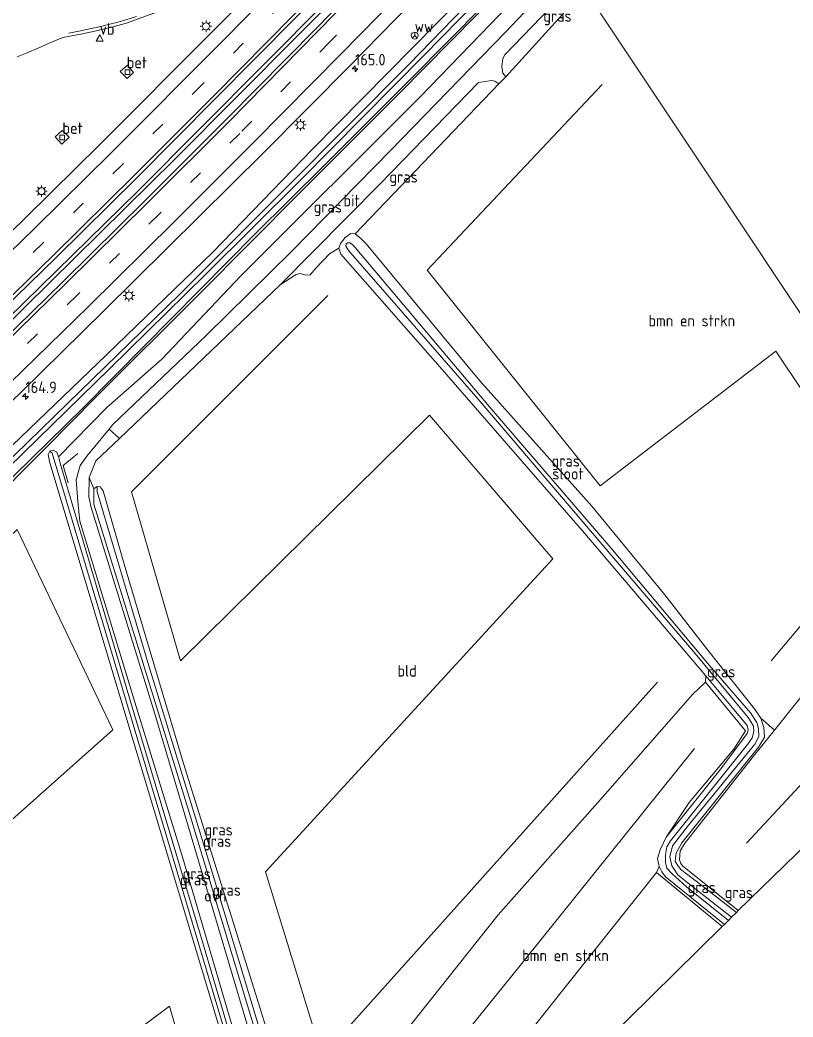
# Model space of a CAD drawing. Extents: x 253736 to 255979, y 477184 to 479215.
# Drawn here: x 255646.8 to 255814, y 478482.3 to 478697.8 of the extents above; entities that cross this region are included whole.
import ezdxf
from ezdxf.enums import TextEntityAlignment as Align

# ---------------------------------------------------------------- set-up
doc = ezdxf.new("R2010")
doc.units = 0
doc.linetypes.add('39strp', pattern=[12, 3, -9])
for name, color, linetype, lineweight in [('af-bs-doorgang', 8, 'Continuous', 18), ('af-bs-rasterhekwerk', 8, 'hekwerk', 18), ('as-bs-kilometr', 8, 'Continuous', 18), ('bp-b5-bomenstruiken', 8, 'Continuous', 18), ('bp-b5-grasland', 8, 'Continuous', 18), ('bw-bs-rona', 8, 'Continuous', 18), ('gr-bs-geleiderail', 8, 'geleiderail', 18), ('gw-bs-insteekwatergang', 8, 'Continuous', 18), ('kd-bs-opnamedtmgrens', 8, 'Continuous', 18), ('mk-bs-39streep 0.15', 8, '39strp', 18), ('mk-bs-streep 0.15', 8, 'Continuous', 18), ('og-b5-grond_ingericht', 8, 'Continuous', 18), ('og-b5-water', 8, 'Continuous', 18), ('og-bs-hoogtelijn', 8, 'Continuous', 18), ('og-bs-hulpgeometrie', 8, 'Continuous', 18), ('og-bs-terreinafscheiding', 8, 'Continuous', 18), ('vh-b5-verh_soort', 8, 'Continuous', 18), ('wh-bs-greppel', 8, 'greppel', 18), ('wh-bs-kolk', 8, 'Continuous', 18), ('wh-bs-waterlijn', 8, 'Continuous', 18), ('wm-bs-lichtmast', 8, 'Continuous', 18), ('wm-bs-schrikhek', 8, 'Continuous', 18), ('wm-bs-verkeersbord', 8, 'Continuous', 18)]:
    doc.layers.add(name, color=color, linetype=linetype, lineweight=lineweight)
doc.styles.add('rtw_iso', font='isocp.shx')
doc.linetypes.add('geleiderail', pattern='A,2,-1,[175,RTW.shx,S=0.5,R=0,X=0,Y=0],-1', length=4)
doc.linetypes.add('greppel', pattern='A,25.5,-0.01,[14,RTW.shx,S=1,R=0,X=0,Y=0],1,[14,RTW.shx,S=1,R=0,X=0,Y=0],1,[14,RTW.shx,S=1,R=0,X=0,Y=0],1,[14,RTW.shx,S=1,R=0,X=0,Y=0],1,[14,RTW.shx,S=1,R=0,X=0,Y=0],0.5,-0.01', length=30.02)
doc.linetypes.add('hekwerk', pattern='A,7,-1.5,[1,RTW.shx,S=0.75,R=0,X=0,Y=0],-1.5', length=10)

# ---------------------------------------------------------------- blocks, each defined once
blk = doc.blocks.new('kolk')
blk.add_lwpolyline([(-0.5, -0.5), (0.5, -0.5), (0.5, 0.5), (-0.5, 0.5)], close=True)
blk = doc.blocks.new('wegwijzer')
for q in [(-0.53, -0.53), (0, 0.75), (0.53, -0.53)]:
    blk.add_line((0, 0), q)
blk.add_circle((0, 0), 0.75)
blk = doc.blocks.new('dtbattr')
at = {"style": 'rtw_iso'}
blk.add_attdef('TAG', (0.59, 0.87), '', height=2.5, dxfattribs=at)
blk = doc.blocks.new('verkeersbord')
for p, q in [((0, 0.75), (-0.75, -0.625)), ((0.75, -0.625), (0, 0.75)), ((-0.75, -0.625), (0.75, -0.625))]:
    blk.add_line(p, q)
blk = doc.blocks.new('dtbattr-r')
at = {"style": 'rtw_iso'}
blk.add_attdef('TAG', text='', height=2.5, dxfattribs=at).set_placement((0, 0), align=Align.MIDDLE_CENTER)
blk = doc.blocks.new('RW1 Buren totaal_ACAD_1_FMEBLOCK301')
at = {"layer": 'bp-b5-grasland'}
for points in [[(54.35, 81.36, 25.63), (56.53, 82.25, 25.65), (58.9, 83.28, 25.6), (61.33, 84.3, 25.6), (63.05, 85.03, 25.59), (64.23, 85.52, 25.6), (65.44, 85.75, 25.61), (68.54, 86.38, 25.66), (71.84, 87.1, 25.72), (74.87, 87.78, 25.69), (78.24, 88.69, 25.67), (80.35, 89.52, 25.8)], [(107.75, 98.12, 26.01), (96.41, 86.64, 25.98), (72.3, 62.49, 25.95), (56.35, 46.73, 25.91), (36.23, 27.12, 25.85), (18.83, 10.42, 25.84), (0.94, -6.6, 25.76), (-14.02, -20.72, 25.72), (-35.51, -40.62, 25.66)]]:
    blk.add_polyline3d(points, dxfattribs=at)
for points in [[(78.18, 76.7, 25.54), (79.54, 78.02, 25.57), (78.21, 79.59, 25.56), (76.68, 78.17, 25.56)], [(64.03, 62.49, 25.58), (65.64, 64.02, 25.53), (64.14, 65.46, 25.5), (62.61, 64.09, 25.53)]]:
    blk.add_polyline3d(points, close=True, dxfattribs=at)
blk = doc.blocks.new('lantaarnpaal')
for p, q in [((-0.75, 0), (-1.25, 0)), ((-0.88, 0.88), (-0.53, 0.53)), ((0, 0.75), (0, 1.25)), ((0.53, 0.53), (0.88, 0.88)), ((0.75, 0), (1.25, 0)), ((-0.53, -0.53), (-0.88, -0.88)), ((0, -0.75), (0, -1.25)), ((0.53, -0.53), (0.88, -0.88))]:
    blk.add_line(p, q)
blk.add_circle((0, 0), 0.75)
blk = doc.blocks.new('hecto')
for p, q in [((0, 0.625), (-0.625, 0)), ((0, -0.625), (0, 0.625)), ((-0.625, 0), (0.625, 0)), ((0.625, 0), (0, -0.625))]:
    blk.add_line(p, q)
blk = doc.blocks.new('Deel_d28hz')
at = {"layer": 'bp-b5-grasland'}
ref = blk.add_blockref('dtbattr-r', (255686.703125, 478520.78125, 25.676833), dxfattribs=at)
ref.add_attrib('TAG', 'gras', dxfattribs={"layer": '0', "height": 2.5, "style": 'rtw_iso'}).set_placement((255686.703125, 478520.78125, 25.676833), align=Align.BOTTOM_LEFT)
ref = blk.add_blockref('dtbattr-r', (255686.375, 478518.34375, 25.691167), dxfattribs=at)
ref.add_attrib('TAG', 'gras', dxfattribs={"layer": '0', "height": 2.5, "style": 'rtw_iso'}).set_placement((255686.375, 478518.34375, 25.691167), align=Align.BOTTOM_LEFT)
ref = blk.add_blockref('dtbattr-r', (255681.96875, 478511.296875, 25.6085), dxfattribs=at)
ref.add_attrib('TAG', 'gras', dxfattribs={"layer": '0', "height": 2.5, "style": 'rtw_iso'}).set_placement((255681.96875, 478511.296875, 25.6085), align=Align.BOTTOM_LEFT)
ref = blk.add_blockref('dtbattr-r', (255681.390625, 478509.984375, 25.545333), dxfattribs=at)
ref.add_attrib('TAG', 'gras', dxfattribs={"layer": '0', "height": 2.5, "style": 'rtw_iso'}).set_placement((255681.390625, 478509.984375, 25.545333), align=Align.BOTTOM_LEFT)
at = {"layer": 'vh-b5-verh_soort'}
ref = blk.add_blockref('dtbattr-r', (255686.625, 478506.484375, 25.795684), dxfattribs=at)
ref.add_attrib('TAG', 'ovh', dxfattribs={"layer": '0', "height": 2.5, "style": 'rtw_iso'}).set_placement((255686.625, 478506.484375, 25.795684), align=Align.BOTTOM_LEFT)

msp = doc.modelspace()

# ---------------------------------------------------------------- linework, layer by layer
at = {"layer": 'af-bs-doorgang'}
msp.add_polyline3d([(255710.833, 478644.259, 25.766), (255713.738, 478647.248, 25.892)], dxfattribs=at)
at = {"layer": 'af-bs-rasterhekwerk'}
for points in [[(255500.311, 478461.679, 25.284), (255505.637, 478467.245, 25.247), (255517.28, 478479.702, 25.205), (255523.232, 478485.315, 25.274), (255536.439, 478497.095, 25.391), (255559.266, 478517.229, 25.787), (255560.682, 478518.476, 25.82), (255578.482, 478534.15, 25.82), (255591.145, 478545.726, 25.817), (255604.494, 478558.29, 25.805), (255618.235, 478571.331, 25.865), (255635.982, 478588.768, 25.841), (255647.603, 478600.538, 25.673), (255652.281, 478605.263, 25.673), (255663.21, 478616.302, 25.703), (255685.701, 478638.717, 25.682), (255707.143, 478660.33, 25.736), (255728.772, 478681.911, 25.607), (255756.505, 478710.002, 25.679), (255761.73, 478715.233, 25.679)], [(255802.109, 478505.296, 25.682), (255790.052, 478514.975, 25.61), (255789.679, 478515.498, 25.586), (255789.391, 478516.272, 25.574), (255789.549, 478518.196, 25.556), (255790.64, 478519.968, 25.505), (255805.43, 478538.708, 25.511), (255809.918, 478544.323, 25.499), (255815.326, 478551.09, 25.547), (255837.529, 478577.774, 26.033), (255846.125, 478588.546, 26.051)], [(255791.472, 478528.654, 25.598), (255801.17, 478540.204, 25.538), (255803.694, 478544.172, 25.535), (255795.036, 478554.695, 25.616), (255792.212, 478552.005, 25.715), (255772.303, 478529.292, 25.829), (255750.201, 478504.359, 25.637), (255715.879, 478461.226, 25.775), (255713.05, 478458.168, 25.937), (255709.963, 478457.375, 26.012)], [(255717.269, 478421.684, 25.775), (255715.964, 478426.703, 25.817), (255731.689, 478447.127, 25.844), (255765.229, 478489.486, 25.703), (255784.445, 478513.53, 25.52), (255798.669, 478501.854, 25.564)]]:
    msp.add_polyline3d(points, dxfattribs=at)
at = {"layer": 'bp-b5-bomenstruiken'}
for points in [[(255763.559, 478712.487, 25.844), (255733.311, 478681.221, 25.799), (255694.584, 478642.501, 25.763), (255677.441, 478624.497, 25.751), (255665.605, 478614.034, 25.709), (255655.135, 478603.378, 25.715), (255654.762, 478604.403, 25.625), (255654.001, 478604.793, 25.616), (255653.282, 478604.61, 25.643), (255652.896, 478603.86, 25.688), (255653.272, 478602.075, 25.706), (255691.208, 478475.588, 25.775), (255709.042, 478413.836, 26.159), (255598.915, 478314.542, 26.187)], [(255606.381, 478471.536, 25.694), (255587.083, 478490.195, 25.67), (255569.786, 478508.826, 25.823), (255560.682, 478518.476, 25.82), (255578.482, 478534.15, 25.82), (255591.145, 478545.726, 25.817), (255604.494, 478558.29, 25.805), (255618.235, 478571.331, 25.865), (255635.982, 478588.768, 25.841), (255647.603, 478600.538, 25.673), (255652.281, 478605.263, 25.673), (255663.21, 478616.302, 25.703), (255685.701, 478638.717, 25.682), (255707.143, 478660.33, 25.736), (255728.772, 478681.911, 25.607), (255756.505, 478710.002, 25.679)], [(255930.395, 478710.886, 26.462), (255959.275, 478683.668, 26.606), (255960.074, 478682.827, 26.636), (255960.165, 478680.868, 26.69), (255958.365, 478677.613, 26.72), (255957.351, 478675.91, 26.705), (255957.44, 478674.304, 26.705), (255958.547, 478672.367, 26.702), (255964.219, 478666.838, 26.795), (255967.378, 478664.331, 26.821), (255925.618, 478624.346, 26.873), (255885.08, 478637.469, 26.888), (255870.365, 478618.841, 26.837), (255846.125, 478588.546, 26.051), (255768.968, 478704.367, 26.045)], [(255715.879, 478461.226, 25.775), (255750.201, 478504.359, 25.637), (255772.303, 478529.292, 25.829), (255792.212, 478552.005, 25.715), (255795.036, 478554.695, 25.616), (255803.694, 478544.172, 25.535), (255801.17, 478540.204, 25.538), (255791.472, 478528.654, 25.598), (255786.516, 478521.193, 25.703), (255785.264, 478518.464, 25.688), (255784.681, 478516.565, 25.682), (255784.983, 478514.839, 25.676), (255784.445, 478513.53, 25.52), (255765.229, 478489.486, 25.703), (255731.689, 478447.127, 25.844)]]:
    msp.add_polyline3d(points, dxfattribs=at)
msp.add_polyline3d([(255846.125, 478588.546, 26.051), (255837.529, 478577.774, 26.033), (255815.326, 478551.09, 25.547), (255809.918, 478544.323, 25.499), (255806.97, 478546.859, 25.475), (255805.658, 478548.913, 25.499), (255795.524, 478561.56, 25.784), (255786.215, 478573.578, 26.282), (255770.444, 478592.714, 26.177), (255746.248, 478619.813, 25.916), (255721.678, 478649.404, 26.072), (255720.564, 478650.536, 26.033), (255719.243, 478651.6, 26.012), (255750.323, 478684.038, 26.063), (255751.849, 478685.484, 26.069), (255768.968, 478704.367, 26.045)], close=True, dxfattribs=at)
at = {"layer": 'bp-b5-grasland'}
for points in [[(255561.175, 478526.774, 25.181), (255584.028, 478547.603, 25.184), (255613.702, 478575.735, 25.292), (255663.572, 478623.549, 25.394), (255688.463, 478647.628, 25.571), (255710.009, 478669.821, 25.64), (255758.894, 478719.489, 25.553)], [(255758.894, 478719.489, 25.553), (255710.009, 478669.821, 25.64), (255688.463, 478647.628, 25.571), (255663.572, 478623.549, 25.394), (255613.702, 478575.735, 25.292), (255584.028, 478547.603, 25.184), (255561.175, 478526.774, 25.181)], [(255759.851, 478718.052, 24.362), (255730.9, 478688.207, 24.422), (255704.659, 478661.794, 24.257), (255681.288, 478638.492, 24.26), (255657.089, 478614.885, 24.086), (255628.359, 478586.989, 24.092), (255608.02, 478567.434, 23.966), (255585.068, 478546.274, 23.936), (255562.15, 478525.339, 23.894)], [(255728.944, 478714.544, 26.401), (255710.873, 478695.951, 26.352), (255691.542, 478676.413, 26.302), (255673.937, 478658.842, 26.263), (255656.124, 478641.266, 26.217), (255639.242, 478624.838, 26.152), (255619.511, 478605.836, 26.108), (255602.788, 478589.977, 26.062), (255584.159, 478572.524, 25.988), (255566.343, 478555.935, 25.94), (255546.277, 478537.612, 25.885)], [(255699.581, 478453.351, 25.766), (255686.455, 478497.856, 25.763), (255670.717, 478550.512, 25.676), (255655.506, 478601.991, 25.664), (255655.2, 478603.201, 25.643), (255655.135, 478603.378, 25.715), (255665.605, 478614.034, 25.709), (255677.441, 478624.497, 25.751), (255694.584, 478642.501, 25.763), (255733.311, 478681.221, 25.799), (255763.559, 478712.487, 25.844)], [(255548.204, 478511.478, 23.735), (255579.358, 478539.591, 23.741), (255606.645, 478564.888, 23.741), (255623.901, 478581.154, 23.885), (255647.499, 478604.172, 23.972), (255666.251, 478622.506, 24.134), (255686.785, 478642.673, 24.335), (255707.523, 478663.257, 24.284), (255734.153, 478690.163, 24.257), (255753.119, 478709.597, 24.251)], [(255756.505, 478710.002, 25.679), (255728.772, 478681.911, 25.607), (255707.143, 478660.33, 25.736), (255685.701, 478638.717, 25.682), (255663.21, 478616.302, 25.703), (255652.281, 478605.263, 25.673), (255647.603, 478600.538, 25.673), (255635.982, 478588.768, 25.841), (255618.235, 478571.331, 25.865), (255604.494, 478558.29, 25.805), (255591.145, 478545.726, 25.817), (255578.482, 478534.15, 25.82), (255560.682, 478518.476, 25.82)], [(255765.468, 478709.622, 25.949), (255751.717, 478695.094, 25.886), (255726.943, 478669.58, 25.868), (255705.477, 478647.729, 25.79), (255687.057, 478629.643, 25.772), (255666.835, 478610.327, 25.754), (255666.066, 478609.391, 25.736), (255661.274, 478603.558, 25.73), (255659.801, 478601.477, 25.739), (255658.928, 478598.387, 25.739), (255659.306, 478593.747, 25.73), (255659.721, 478589.483, 25.763), (255671.652, 478550.357, 25.682), (255682.032, 478516.635, 25.784), (255708.249, 478427.445, 25.994)], [(255549.43, 478509.107, 25.643), (255563.632, 478521.439, 25.784), (255577.453, 478534.512, 25.772), (255594.875, 478550.332, 25.58), (255612.701, 478567.107, 25.802), (255628.001, 478581.47, 25.922), (255645.511, 478599.342, 25.583), (255660.487, 478613.973, 25.631), (255673.718, 478627.386, 25.595), (255697.635, 478651.577, 25.622), (255712.577, 478666.33, 25.589), (255731.429, 478685.216, 25.577), (255754.872, 478708.959, 25.589)], [(255754.872, 478708.959, 25.589), (255731.429, 478685.216, 25.577), (255712.577, 478666.33, 25.589), (255697.635, 478651.577, 25.622), (255673.718, 478627.386, 25.595), (255660.487, 478613.973, 25.631), (255645.511, 478599.342, 25.583), (255628.001, 478581.47, 25.922), (255612.701, 478567.107, 25.802), (255594.875, 478550.332, 25.58), (255577.453, 478534.512, 25.772), (255563.632, 478521.439, 25.784), (255549.43, 478509.107, 25.643)], [(255553.989, 478530.002, 25.619), (255573.768, 478548.089, 25.7), (255593.872, 478566.787, 25.745), (255599.514, 478572.047, 25.75), (255610.44, 478582.34, 25.805), (255627.55, 478598.622, 25.832), (255647.013, 478617.384, 25.879), (255664.79, 478634.763, 25.948), (255699.461, 478669.066, 26.047), (255718.236, 478688.064, 26.092), (255734.189, 478704.368, 26.149)], [(255543.582, 478541.593, 25.924), (255563.526, 478559.905, 25.952), (255581.495, 478576.534, 26.021), (255600.015, 478593.957, 26.065), (255619.453, 478612.399, 26.096), (255637.281, 478629.581, 26.15), (255654.601, 478646.446, 26.182), (255671.977, 478663.64, 26.24), (255689.036, 478680.734, 26.279), (255706.454, 478698.315, 26.297)], [(255714.32, 478418.87, 25.979), (255691.897, 478494.239, 25.847), (255675.938, 478547.862, 25.739), (255662.176, 478592.459, 25.862), (255661.671, 478594.706, 25.805), (255661.718, 478598.927, 25.769), (255662.783, 478596.432, 25.811), (255662.756, 478593.129, 25.874), (255670.648, 478567.804, 25.694), (255683.709, 478525.378, 25.748), (255692.7, 478495.706, 25.826), (255702.881, 478461.951, 25.949)]]:
    msp.add_polyline3d(points, dxfattribs=at)
for points in [[(255768.968, 478704.367, 26.045), (255751.849, 478685.484, 26.069), (255751.233, 478686.328, 26.069), (255750.982, 478687.803, 26.039), (255751.18, 478689.394, 26.006), (255751.582, 478690.217, 25.982), (255767.417, 478706.695, 25.994)], [(255750.323, 478684.038, 26.063), (255719.243, 478651.6, 26.012), (255718.363, 478651.69, 26.009), (255717.14, 478650.756, 25.97), (255716.13, 478649.461, 25.871), (255715.726, 478648.488, 25.769), (255713.738, 478647.248, 25.892), (255710.833, 478644.259, 25.766), (255709.494, 478642.639, 25.721), (255708.429, 478642.694, 25.736), (255707.292, 478642.987, 25.751), (255706.492, 478642.769, 25.766), (255703.054, 478640.588, 25.832), (255724.756, 478662.442, 25.922), (255745.929, 478684.265, 26.036), (255746.926, 478684.459, 26.048), (255748.756, 478684.713, 26.054), (255749.46, 478684.561, 26.057)], [(255719.243, 478651.6, 26.012), (255720.564, 478650.536, 26.033), (255721.678, 478649.404, 26.072), (255746.248, 478619.813, 25.916), (255770.444, 478592.714, 26.177), (255786.215, 478573.578, 26.282), (255795.524, 478561.56, 25.784), (255805.658, 478548.913, 25.499), (255806.97, 478546.859, 25.475), (255807.644, 478544.892, 25.472), (255807.781, 478542.802, 25.478), (255806.476, 478540.595, 25.472), (255797.963, 478530.007, 25.514), (255789.912, 478519.965, 25.586), (255788.684, 478517.691, 25.628), (255788.49, 478515.98, 25.631), (255788.949, 478515.11, 25.631), (255789.73, 478514.196, 25.649), (255794.226, 478510.731, 25.646), (255801.706, 478504.892, 25.718), (255800.674, 478503.86, 24.674), (255792.009, 478510.65, 24.725), (255789.019, 478513.059, 24.68), (255787.717, 478514.952, 24.668), (255787.314, 478516.911, 24.665), (255787.898, 478519.271, 24.656), (255791.171, 478523.474, 24.572), (255805.666, 478541.248, 24.488), (255806.531, 478542.905, 24.488), (255806.502, 478544.608, 24.491), (255806.098, 478545.952, 24.494), (255804.737, 478548.08, 24.521), (255795.918, 478558.301, 24.557), (255774.569, 478583.705, 24.584), (255748.318, 478614.191, 24.482), (255719.304, 478648.606, 24.497), (255718.708, 478649.25, 24.494), (255718.089, 478649.608, 24.494), (255717.607, 478649.651, 24.491), (255717.318, 478649.398, 24.491), (255717.291, 478648.943, 24.491), (255717.84, 478647.989, 24.491), (255745.897, 478615.821, 24.467), (255792.804, 478560.88, 24.518), (255804.243, 478547.032, 24.611), (255804.922, 478546.061, 24.611), (255805.426, 478545.16, 24.611), (255805.467, 478543.992, 24.611), (255805.093, 478542.675, 24.611), (255804.402, 478541.583, 24.611), (255787.472, 478520.358, 24.632), (255786.698, 478519.055, 24.635), (255786.383, 478517.356, 24.635), (255786.365, 478515.718, 24.635), (255786.671, 478514.494, 24.635), (255787.746, 478513.303, 24.635), (255790.895, 478510.423, 24.635), (255799.998, 478503.184, 24.632), (255799.111, 478502.296, 25.568), (255786.382, 478512.57, 25.529), (255785.567, 478513.681, 25.616), (255784.983, 478514.839, 25.676), (255784.681, 478516.565, 25.682), (255785.264, 478518.464, 25.688), (255786.516, 478521.193, 25.703), (255798.15, 478535.668, 25.616), (255804.049, 478543.561, 25.535), (255804.247, 478544.327, 25.556), (255804.074, 478545.298, 25.55), (255795.097, 478556.006, 25.607), (255768.84, 478586.861, 25.577), (255737.614, 478622.816, 25.571), (255716.201, 478647.184, 25.7), (255715.726, 478648.488, 25.769), (255716.13, 478649.461, 25.871), (255717.14, 478650.756, 25.97), (255718.363, 478651.69, 26.009)], [(255653.739, 478604.204, 25.181), (255692.915, 478473.125, 25.295), (255709.893, 478414.647, 25.28), (255709.042, 478413.836, 26.159), (255691.208, 478475.588, 25.775), (255653.272, 478602.075, 25.706), (255652.896, 478603.86, 25.688), (255653.282, 478604.61, 25.643)], [(255655.135, 478603.378, 25.715), (255655.2, 478603.201, 25.643), (255655.506, 478601.991, 25.664), (255670.717, 478550.512, 25.676), (255686.455, 478497.856, 25.763), (255699.581, 478453.351, 25.766), (255710.661, 478415.38, 25.937), (255709.893, 478414.647, 25.28), (255692.915, 478473.125, 25.295), (255653.739, 478604.204, 25.181), (255653.282, 478604.61, 25.643), (255654.001, 478604.793, 25.616), (255654.762, 478604.403, 25.625)], [(255663.468, 478595.848, 25.238), (255674.64, 478558.204, 25.223), (255687.849, 478515.282, 25.211), (255705.484, 478456.837, 25.535), (255709.97, 478441.241, 25.637), (255709.981, 478441.005, 25.991), (255709.712, 478440.931, 25.94), (255709.461, 478440.881, 25.943), (255708.965, 478441.055, 25.937), (255708.746, 478441.649, 25.937), (255702.881, 478461.951, 25.949), (255692.7, 478495.706, 25.826), (255683.709, 478525.378, 25.748), (255670.648, 478567.804, 25.694), (255662.756, 478593.129, 25.874), (255662.783, 478596.432, 25.811), (255663.453, 478596.941, 25.709)], [(255709.963, 478457.375, 26.012), (255708.649, 478457.236, 25.535), (255705.484, 478456.837, 25.535), (255687.849, 478515.282, 25.211), (255674.64, 478558.204, 25.223), (255663.468, 478595.848, 25.238), (255663.453, 478596.941, 25.709), (255664.129, 478596.927, 25.664), (255664.758, 478596.031, 25.64), (255669.297, 478580.163, 25.523), (255682.163, 478537.09, 25.391), (255697.001, 478489.667, 25.49), (255704.739, 478464.871, 25.841), (255706.081, 478459.995, 26), (255706.838, 478458.725, 26.039), (255708.291, 478458.595, 26.063), (255709.43, 478458.477, 26.057)], [(255786.516, 478521.193, 25.703), (255791.472, 478528.654, 25.598), (255801.17, 478540.204, 25.538), (255803.694, 478544.172, 25.535), (255795.036, 478554.695, 25.616), (255795.097, 478556.006, 25.607), (255804.074, 478545.298, 25.55), (255804.247, 478544.327, 25.556), (255804.049, 478543.561, 25.535), (255798.15, 478535.668, 25.616)], [(255809.918, 478544.323, 25.499), (255805.43, 478538.708, 25.511), (255790.64, 478519.968, 25.505), (255789.549, 478518.196, 25.556), (255789.391, 478516.272, 25.574), (255789.679, 478515.498, 25.586), (255790.052, 478514.975, 25.61), (255802.109, 478505.296, 25.682), (255801.706, 478504.892, 25.718), (255794.226, 478510.731, 25.646), (255789.73, 478514.196, 25.649), (255788.949, 478515.11, 25.631), (255788.49, 478515.98, 25.631), (255788.684, 478517.691, 25.628), (255789.912, 478519.965, 25.586), (255797.963, 478530.007, 25.514), (255806.476, 478540.595, 25.472), (255807.781, 478542.802, 25.478), (255807.644, 478544.892, 25.472), (255806.97, 478546.859, 25.475)], [(255799.111, 478502.296, 25.568), (255798.669, 478501.854, 25.564), (255784.445, 478513.53, 25.52), (255784.983, 478514.839, 25.676), (255785.567, 478513.681, 25.616), (255786.382, 478512.57, 25.529)]]:
    msp.add_polyline3d(points, close=True, dxfattribs=at)
at = {"layer": 'gr-bs-geleiderail'}
for points in [[(255747.229, 478736.514, 27.083), (255713.217, 478701.936, 26.981), (255672.221, 478660.766, 26.879), (255626.429, 478615.991, 26.672), (255581.809, 478573.816, 26.594), (255539.52, 478534.968, 26.495), (255484.322, 478485.876, 26.309)], [(255484.75, 478485.213, 26.318), (255529.158, 478524.615, 26.486), (255565.651, 478557.814, 26.576), (255599.867, 478589.681, 26.678), (255642.261, 478630.299, 26.78), (255680.323, 478667.78, 26.9), (255720.359, 478708.078, 26.993), (255747.669, 478735.967, 27.083)]]:
    msp.add_polyline3d(points, dxfattribs=at)
at = {"layer": 'gw-bs-insteekwatergang'}
for points in [[(255758.894, 478719.489, 25.553), (255710.009, 478669.821, 25.64), (255688.463, 478647.628, 25.571), (255663.572, 478623.549, 25.394), (255613.702, 478575.735, 25.292), (255584.028, 478547.603, 25.184), (255561.175, 478526.774, 25.181), (255533.736, 478502.129, 25.091), (255519.309, 478488.764, 24.965), (255512.693, 478481.99, 24.953), (255506.059, 478475.335, 24.923), (255497.915, 478466.764, 24.887), (255497.305, 478466.165, 24.912)], [(255500.042, 478462.081, 25.182), (255512.437, 478475.221, 25.181), (255521.751, 478484.72, 25.181), (255534.346, 478496, 25.271), (255549.43, 478509.107, 25.643), (255563.632, 478521.439, 25.784), (255577.453, 478534.512, 25.772), (255594.875, 478550.332, 25.58), (255612.701, 478567.107, 25.802), (255628.001, 478581.47, 25.922), (255645.511, 478599.342, 25.583), (255660.487, 478613.973, 25.631), (255673.718, 478627.386, 25.595), (255697.635, 478651.577, 25.622), (255712.577, 478666.33, 25.589), (255731.429, 478685.216, 25.577), (255754.872, 478708.959, 25.589), (255761.463, 478715.633, 25.598)], [(255801.706, 478504.892, 25.718), (255794.226, 478510.731, 25.646), (255789.73, 478514.196, 25.649), (255788.949, 478515.11, 25.631), (255788.49, 478515.98, 25.631), (255788.684, 478517.691, 25.628), (255789.912, 478519.965, 25.586), (255797.963, 478530.007, 25.514), (255806.476, 478540.595, 25.472), (255807.781, 478542.802, 25.478), (255807.644, 478544.892, 25.472), (255806.97, 478546.859, 25.475), (255805.658, 478548.913, 25.499), (255795.524, 478561.56, 25.784), (255786.215, 478573.578, 26.282), (255770.444, 478592.714, 26.177), (255746.248, 478619.813, 25.916), (255721.678, 478649.404, 26.072), (255720.564, 478650.536, 26.033), (255719.243, 478651.6, 26.012), (255718.363, 478651.69, 26.009), (255717.14, 478650.756, 25.97), (255716.13, 478649.461, 25.871), (255715.726, 478648.488, 25.769), (255716.201, 478647.184, 25.7), (255737.614, 478622.816, 25.571), (255768.84, 478586.861, 25.577), (255795.097, 478556.006, 25.607), (255804.074, 478545.298, 25.55), (255804.247, 478544.327, 25.556), (255804.049, 478543.561, 25.535), (255798.15, 478535.668, 25.616), (255786.516, 478521.193, 25.703), (255785.264, 478518.464, 25.688), (255784.681, 478516.565, 25.682), (255784.983, 478514.839, 25.676), (255785.567, 478513.681, 25.616), (255786.382, 478512.57, 25.529), (255799.111, 478502.296, 25.568)], [(255710.661, 478415.38, 25.937), (255699.581, 478453.351, 25.766), (255686.455, 478497.856, 25.763), (255670.717, 478550.512, 25.676), (255655.506, 478601.991, 25.664), (255655.2, 478603.201, 25.643), (255655.135, 478603.378, 25.715), (255654.762, 478604.403, 25.625), (255654.001, 478604.793, 25.616), (255653.282, 478604.61, 25.643), (255652.896, 478603.86, 25.688), (255653.272, 478602.075, 25.706), (255691.208, 478475.588, 25.775), (255709.042, 478413.836, 26.159)], [(255704.739, 478464.871, 25.841), (255697.001, 478489.667, 25.49), (255682.163, 478537.09, 25.391), (255669.297, 478580.163, 25.523), (255664.758, 478596.031, 25.64), (255664.129, 478596.927, 25.664), (255663.453, 478596.941, 25.709), (255662.783, 478596.432, 25.811), (255662.756, 478593.129, 25.874), (255670.648, 478567.804, 25.694), (255683.709, 478525.378, 25.748), (255692.7, 478495.706, 25.826), (255702.881, 478461.951, 25.949)]]:
    msp.add_polyline3d(points, dxfattribs=at)
at = {"layer": 'kd-bs-opnamedtmgrens'}
msp.add_polyline3d([(255598.915, 478314.542, 26.187), (255709.042, 478413.836, 26.159), (255709.893, 478414.647, 25.28), (255710.661, 478415.38, 25.937), (255711.325, 478416.013, 26), (255714.32, 478418.87, 25.979), (255715.243, 478419.75, 25.973), (255715.985, 478420.459, 25.544), (255716.739, 478421.179, 25.79), (255717.269, 478421.684, 25.775), (255798.669, 478501.854, 25.564), (255799.111, 478502.296, 25.568), (255799.998, 478503.184, 24.632), (255800.674, 478503.86, 24.674), (255801.706, 478504.892, 25.718), (255802.109, 478505.296, 25.682), (255862.522, 478563.932, 26.068)], dxfattribs=at)
at = {"layer": 'mk-bs-39streep 0.15'}
for points in [[(255743.486, 478742.65, 26.334), (255733.764, 478732.487, 26.307), (255716.416, 478714.5, 26.262), (255703.477, 478701.334, 26.214), (255686.146, 478683.807, 26.189), (255669.011, 478666.651, 26.132), (255651.806, 478649.664, 26.095), (255634.156, 478632.487, 26.044), (255616.755, 478615.656, 26.001), (255597.113, 478597.019, 25.955), (255578.859, 478579.877, 25.915), (255560.555, 478562.873, 25.848), (255540.985, 478544.918, 25.82), (255523.589, 478529.254, 25.777), (255504.934, 478512.616, 25.725), (255485.884, 478495.851, 25.672), (255480.533, 478491.193, 25.662)], [(255750.986, 478731.376, 26.332), (255749.068, 478729.365, 26.326), (255732.026, 478711.699, 26.296), (255713.758, 478692.978, 26.232), (255694.299, 478673.273, 26.209), (255676.823, 478655.788, 26.146), (255659.168, 478638.355, 26.098), (255642.277, 478621.854, 26.039), (255622.49, 478602.955, 26.001), (255605.827, 478587.065, 25.958), (255587.285, 478569.678, 25.907), (255569.264, 478552.913, 25.837), (255549.208, 478534.592, 25.775), (255531.797, 478518.831, 25.757), (255513.59, 478502.672, 25.707), (255495.613, 478486.822, 25.647), (255487.938, 478480.141, 25.622)]]:
    msp.add_polyline3d(points, dxfattribs=at)
at = {"layer": 'mk-bs-streep 0.15'}
for points in [[(255774.802, 478780.677, 26.362), (255757.607, 478762.591, 26.29), (255739.706, 478743.815, 26.241), (255723.53, 478726.907, 26.206), (255701.785, 478704.588, 26.093), (255690.429, 478693.113, 26.128), (255666.547, 478669.155, 26.061), (255650.056, 478652.896, 26.011), (255630.35, 478633.684, 25.967), (255612.635, 478616.642, 25.945), (255595.098, 478599.952, 25.876), (255579.599, 478585.403, 25.823), (255557.994, 478565.311, 25.763), (255542.046, 478550.69, 25.714), (255520.836, 478531.514, 25.659), (255504.218, 478516.699, 25.599), (255483.646, 478498.514, 25.557), (255478.579, 478494.109, 25.542)], [(255745.445, 478739.705, 26.423), (255736.312, 478730.157, 26.385), (255719.168, 478712.334, 26.349), (255705.967, 478698.872, 26.297), (255688.618, 478681.345, 26.27), (255671.474, 478664.17, 26.222), (255654.078, 478647.022, 26.172), (255636.75, 478630.187, 26.126), (255619.099, 478613.127, 26.087), (255599.521, 478594.543, 26.047), (255581.125, 478577.228, 26.004), (255563.067, 478560.487, 25.935), (255543.167, 478542.181, 25.891), (255525.942, 478526.707, 25.863), (255507.405, 478510.133, 25.813), (255489.753, 478494.626, 25.785), (255482.484, 478488.281, 25.759)], [(255749.007, 478734.351, 26.435), (255746.749, 478731.985, 26.428), (255729.456, 478714.057, 26.394), (255711.29, 478695.439, 26.34), (255692.038, 478675.899, 26.296), (255674.378, 478658.263, 26.255), (255656.607, 478640.781, 26.204), (255639.763, 478624.328, 26.139), (255620.042, 478605.38, 26.102), (255603.318, 478589.469, 26.052), (255584.725, 478572.001, 25.988), (255566.867, 478555.433, 25.933), (255546.769, 478537.072, 25.867), (255529.397, 478521.384, 25.836), (255511.171, 478505.118, 25.793), (255493.349, 478489.435, 25.728), (255486.002, 478483.032, 25.71)], [(255752.972, 478728.39, 26.238), (255751.256, 478726.597, 26.232), (255732.459, 478707.084, 26.193), (255716.213, 478690.489, 26.146), (255697.315, 478671.33, 26.095), (255680.054, 478654.095, 26.048), (255661.548, 478635.809, 25.984), (255644.654, 478619.371, 25.947), (255624.334, 478599.815, 25.883), (255607.793, 478584.117, 25.857), (255588.628, 478566.099, 25.801), (255571.463, 478550.216, 25.764), (255550.972, 478531.452, 25.693), (255534.082, 478516.254, 25.663), (255520.153, 478503.807, 25.628), (255505.925, 478491.26, 25.592), (255505.243, 478490.622, 25.602), (255504.438, 478489.904, 25.593), (255490.267, 478476.667, 25.546)], [(255672.015, 478698.558, 25.786), (255668.531, 478697.455, 25.727), (255663.893, 478696.319, 25.727), (255659.897, 478695.471, 25.727), (255657.385, 478694.941, 25.745)]]:
    msp.add_polyline3d(points, dxfattribs=at)
at = {"layer": 'og-b5-grond_ingericht'}
msp.add_polyline3d([(255704.739, 478464.871, 25.841), (255697.001, 478489.667, 25.49), (255682.163, 478537.09, 25.391), (255669.297, 478580.163, 25.523), (255664.758, 478596.031, 25.64), (255664.129, 478596.927, 25.664), (255663.453, 478596.941, 25.709), (255662.783, 478596.432, 25.811), (255661.718, 478598.927, 25.769), (255663.163, 478602.509, 25.748), (255668.287, 478607.338, 25.736), (255703.054, 478640.588, 25.832), (255706.492, 478642.769, 25.766), (255707.292, 478642.987, 25.751), (255708.429, 478642.694, 25.736), (255709.494, 478642.639, 25.721), (255710.833, 478644.259, 25.766), (255713.738, 478647.248, 25.892), (255715.726, 478648.488, 25.769), (255716.201, 478647.184, 25.7), (255737.614, 478622.816, 25.571), (255768.84, 478586.861, 25.577), (255795.097, 478556.006, 25.607), (255795.036, 478554.695, 25.616), (255792.212, 478552.005, 25.715), (255772.303, 478529.292, 25.829), (255750.201, 478504.359, 25.637), (255715.879, 478461.226, 25.775)], dxfattribs=at)
for points in [[(255862.522, 478563.932, 26.068), (255802.109, 478505.296, 25.682), (255790.052, 478514.975, 25.61), (255789.679, 478515.498, 25.586), (255789.391, 478516.272, 25.574), (255789.549, 478518.196, 25.556), (255790.64, 478519.968, 25.505), (255805.43, 478538.708, 25.511), (255809.918, 478544.323, 25.499), (255815.326, 478551.09, 25.547), (255837.529, 478577.774, 26.033), (255846.125, 478588.546, 26.051)], [(255798.669, 478501.854, 25.564), (255717.269, 478421.684, 25.775), (255715.964, 478426.703, 25.817), (255731.689, 478447.127, 25.844), (255765.229, 478489.486, 25.703), (255784.445, 478513.53, 25.52)]]:
    msp.add_polyline3d(points, close=True, dxfattribs=at)
at = {"layer": 'og-b5-water'}
for points in [[(255562.15, 478525.339, 23.894), (255585.068, 478546.274, 23.936), (255608.02, 478567.434, 23.966), (255628.359, 478586.989, 24.092), (255657.089, 478614.885, 24.086), (255681.288, 478638.492, 24.26), (255704.659, 478661.794, 24.257), (255730.9, 478688.207, 24.422), (255759.851, 478718.052, 24.362)], [(255753.119, 478709.597, 24.251), (255734.153, 478690.163, 24.257), (255707.523, 478663.257, 24.284), (255686.785, 478642.673, 24.335), (255666.251, 478622.506, 24.134), (255647.499, 478604.172, 23.972), (255623.901, 478581.154, 23.885), (255606.645, 478564.888, 23.741), (255579.358, 478539.591, 23.741), (255548.204, 478511.478, 23.735)]]:
    msp.add_polyline3d(points, dxfattribs=at)
msp.add_polyline3d([(255800.674, 478503.86, 24.674), (255799.998, 478503.184, 24.632), (255790.895, 478510.423, 24.635), (255787.746, 478513.303, 24.635), (255786.671, 478514.494, 24.635), (255786.365, 478515.718, 24.635), (255786.383, 478517.356, 24.635), (255786.698, 478519.055, 24.635), (255787.472, 478520.358, 24.632), (255804.402, 478541.583, 24.611), (255805.093, 478542.675, 24.611), (255805.467, 478543.992, 24.611), (255805.426, 478545.16, 24.611), (255804.922, 478546.061, 24.611), (255804.243, 478547.032, 24.611), (255792.804, 478560.88, 24.518), (255745.897, 478615.821, 24.467), (255717.84, 478647.989, 24.491), (255717.291, 478648.943, 24.491), (255717.318, 478649.398, 24.491), (255717.607, 478649.651, 24.491), (255718.089, 478649.608, 24.494), (255718.708, 478649.25, 24.494), (255719.304, 478648.606, 24.497), (255748.318, 478614.191, 24.482), (255774.569, 478583.705, 24.584), (255795.918, 478558.301, 24.557), (255804.737, 478548.08, 24.521), (255806.098, 478545.952, 24.494), (255806.502, 478544.608, 24.491), (255806.531, 478542.905, 24.488), (255805.666, 478541.248, 24.488), (255791.171, 478523.474, 24.572), (255787.898, 478519.271, 24.656), (255787.314, 478516.911, 24.665), (255787.717, 478514.952, 24.668), (255789.019, 478513.059, 24.68), (255792.009, 478510.65, 24.725)], close=True, dxfattribs=at)
at = {"layer": 'og-bs-hoogtelijn'}
for points in [[(255809.2, 478559.301, 25.778), (255834.779, 478589.617, 26.726), (255810.227, 478626.251, 26.303), (255772.264, 478597.076, 26.225), (255734.84, 478643.705, 26.168), (255772.713, 478683.848, 26.468)], [(255713.394, 478638.251, 25.505), (255670.921, 478595.789, 25.46), (255681.532, 478559.271, 25.451), (255735.323, 478612.396, 25.424), (255762.054, 478581.325, 25.541), (255699.885, 478513.679, 25.514), (255712.168, 478473.753, 25.658), (255784.682, 478554.657, 25.571)], [(255573.336, 478517.961, 25.766), (255646.165, 478587.657, 25.85), (255666.867, 478544.398, 25.613), (255603.995, 478488.443, 25.82), (255639.051, 478454.802, 26.093), (255679.097, 478484.651, 25.79), (255691.748, 478441.077, 25.928), (255578.358, 478365.084, 25.886), (255600.405, 478332.189, 26.27), (255650.628, 478373.24, 25.919), (255697.993, 478413.669, 26.21)], [(255850.711, 478570.134, 26.045), (255803.933, 478519.882, 25.829)], [(255717.37, 478446.98, 25.769), (255755.858, 478494.582, 25.766), (255792.64, 478540.356, 25.631)]]:
    msp.add_polyline3d(points, dxfattribs=at)
at = {"layer": 'og-bs-hulpgeometrie'}
for points in [[(255758.894, 478719.489, 25.553), (255759.851, 478718.052, 24.362), (255760.595, 478716.935, 24.251), (255761.463, 478715.633, 25.598), (255761.73, 478715.233, 25.679), (255763.559, 478712.487, 25.844), (255765.468, 478709.622, 25.949), (255767.417, 478706.695, 25.994), (255768.968, 478704.367, 26.045), (255846.125, 478588.546, 26.051), (255862.522, 478563.932, 26.068)], [(255653.739, 478604.204, 25.181), (255653.282, 478604.61, 25.643)], [(255663.468, 478595.848, 25.238), (255663.453, 478596.941, 25.709)]]:
    msp.add_polyline3d(points, dxfattribs=at)
at = {"layer": 'og-bs-terreinafscheiding'}
for points in [[(255482.91, 478487.644, 25.772), (255490.181, 478493.98, 25.795), (255507.874, 478509.505, 25.833), (255526.432, 478526.11, 25.888), (255543.582, 478541.593, 25.924), (255563.526, 478559.905, 25.952), (255581.495, 478576.534, 26.021), (255600.015, 478593.957, 26.065), (255619.453, 478612.399, 26.096), (255637.281, 478629.581, 26.15), (255654.601, 478646.446, 26.182), (255671.977, 478663.64, 26.24), (255689.036, 478680.734, 26.279), (255706.454, 478698.315, 26.297), (255719.557, 478711.716, 26.361), (255736.817, 478729.573, 26.403), (255745.891, 478739.035, 26.433)], [(255485.58, 478483.661, 25.724), (255492.78, 478489.942, 25.746), (255510.645, 478505.634, 25.794), (255528.885, 478521.905, 25.847), (255546.277, 478537.612, 25.885), (255566.343, 478555.935, 25.94), (255584.159, 478572.524, 25.988), (255602.788, 478589.977, 26.062), (255619.511, 478605.836, 26.108), (255639.242, 478624.838, 26.152), (255656.124, 478641.266, 26.217), (255673.937, 478658.842, 26.263), (255691.542, 478676.413, 26.302), (255710.873, 478695.951, 26.352), (255728.944, 478714.544, 26.401), (255746.299, 478732.617, 26.44), (255748.574, 478735.002, 26.447)], [(255754.728, 478725.751, 26.184), (255753.784, 478724.757, 26.183), (255734.189, 478704.368, 26.149), (255718.236, 478688.064, 26.092), (255699.461, 478669.066, 26.047), (255664.79, 478634.763, 25.948), (255647.013, 478617.384, 25.879), (255627.55, 478598.622, 25.832), (255610.44, 478582.34, 25.805), (255599.514, 478572.047, 25.75), (255593.872, 478566.787, 25.745), (255573.768, 478548.089, 25.7), (255553.989, 478530.002, 25.619), (255536.279, 478514.053, 25.611), (255518.439, 478498.168, 25.569), (255511.135, 478491.367, 25.536), (255500.445, 478481.352, 25.485), (255492.276, 478473.669, 25.46)], [(255672.153, 478697.983, 25.798), (255680.747, 478701.117, 25.851), (255688.975, 478704.906, 25.891), (255697.204, 478709.317, 25.969), (255704.485, 478714.131, 26.027), (255712.087, 478720.309, 26.148), (255712.324, 478719.876, 26.124), (255699.55, 478706.588, 26.01), (255688.217, 478695.106, 25.98), (255664.099, 478670.957, 25.949), (255648.151, 478655.198, 25.914), (255628.033, 478635.588, 25.846), (255610.635, 478618.887, 25.841), (255592.74, 478601.87, 25.763), (255577.786, 478587.745, 25.721), (255556.296, 478567.846, 25.662), (255540.279, 478553.154, 25.626), (255518.573, 478533.556, 25.555), (255502.258, 478519.001, 25.521), (255481.292, 478500.471, 25.459), (255476.892, 478496.626, 25.446)], [(255763.559, 478712.487, 25.844), (255733.311, 478681.221, 25.799), (255694.584, 478642.501, 25.763), (255677.441, 478624.497, 25.751), (255665.605, 478614.034, 25.709), (255655.135, 478603.378, 25.715)], [(255726.943, 478669.58, 25.868), (255751.717, 478695.094, 25.886), (255765.468, 478709.622, 25.949)], [(255714.32, 478418.87, 25.979), (255691.897, 478494.239, 25.847), (255675.938, 478547.862, 25.739), (255662.176, 478592.459, 25.862), (255661.671, 478594.706, 25.805), (255661.718, 478598.927, 25.769), (255663.163, 478602.509, 25.748), (255668.287, 478607.338, 25.736), (255703.054, 478640.588, 25.832), (255724.756, 478662.442, 25.922), (255745.929, 478684.265, 26.036), (255746.926, 478684.459, 26.048), (255748.756, 478684.713, 26.054), (255749.46, 478684.561, 26.057), (255750.323, 478684.038, 26.063), (255751.849, 478685.484, 26.069), (255751.233, 478686.328, 26.069), (255750.982, 478687.803, 26.039), (255751.18, 478689.394, 26.006), (255751.582, 478690.217, 25.982), (255767.417, 478706.695, 25.994)], [(255751.849, 478685.484, 26.069), (255768.968, 478704.367, 26.045)], [(255646.152, 478689.828, 25.634), (255648.329, 478690.718, 25.649), (255650.702, 478691.747, 25.601), (255653.133, 478692.765, 25.598), (255654.85, 478693.5, 25.595), (255656.032, 478693.989, 25.598), (255657.243, 478694.219, 25.613), (255660.342, 478694.849, 25.664), (255663.646, 478695.566, 25.715), (255666.674, 478696.249, 25.691), (255670.038, 478697.162, 25.667)], [(255670.038, 478697.162, 25.667), (255672.153, 478697.983, 25.798)], [(255669.98, 478685.168, 25.544), (255671.338, 478686.488, 25.568), (255670.015, 478688.06, 25.559), (255668.48, 478686.639, 25.556), (255669.98, 478685.168, 25.544)], [(255719.243, 478651.6, 26.012), (255750.323, 478684.038, 26.063)], [(255655.837, 478670.956, 25.583), (255657.445, 478672.485, 25.532), (255655.94, 478673.928, 25.505), (255654.413, 478672.559, 25.529), (255655.837, 478670.956, 25.583)], [(255711.325, 478416.013, 26), (255708.249, 478427.445, 25.994), (255682.032, 478516.635, 25.784), (255671.652, 478550.357, 25.682), (255659.721, 478589.483, 25.763), (255659.306, 478593.747, 25.73), (255658.928, 478598.387, 25.739), (255659.801, 478601.477, 25.739), (255661.274, 478603.558, 25.73), (255666.066, 478609.391, 25.736), (255666.835, 478610.327, 25.754), (255687.057, 478629.643, 25.772), (255705.477, 478647.729, 25.79), (255726.943, 478669.58, 25.868)], [(255713.738, 478647.248, 25.892), (255715.726, 478648.488, 25.769)], [(255710.833, 478644.259, 25.766), (255709.494, 478642.639, 25.721), (255708.429, 478642.694, 25.736), (255707.292, 478642.987, 25.751), (255706.492, 478642.769, 25.766), (255703.054, 478640.588, 25.832)], [(255668.287, 478607.338, 25.736), (255666.066, 478609.391, 25.736)], [(255662.783, 478596.432, 25.811), (255661.718, 478598.927, 25.769)], [(255795.036, 478554.695, 25.616), (255795.097, 478556.006, 25.607)], [(255809.918, 478544.323, 25.499), (255806.97, 478546.859, 25.475)], [(255791.472, 478528.654, 25.598), (255786.516, 478521.193, 25.703)], [(255784.445, 478513.53, 25.52), (255784.983, 478514.839, 25.676)]]:
    msp.add_polyline3d(points, dxfattribs=at)
at = {"layer": 'vh-b5-verh_soort'}
for points in [[(255546.277, 478537.612, 25.885), (255566.343, 478555.935, 25.94), (255584.159, 478572.524, 25.988), (255602.788, 478589.977, 26.062), (255619.511, 478605.836, 26.108), (255639.242, 478624.838, 26.152), (255656.124, 478641.266, 26.217), (255673.937, 478658.842, 26.263), (255691.542, 478676.413, 26.302), (255710.873, 478695.951, 26.352), (255728.944, 478714.544, 26.401)], [(255556.296, 478567.846, 25.662), (255577.786, 478587.745, 25.721), (255592.74, 478601.87, 25.763), (255610.635, 478618.887, 25.841), (255628.033, 478635.588, 25.846), (255648.151, 478655.198, 25.914), (255664.099, 478670.957, 25.949), (255688.217, 478695.106, 25.98), (255699.55, 478706.588, 26.01)], [(255734.189, 478704.368, 26.149), (255718.236, 478688.064, 26.092), (255699.461, 478669.066, 26.047), (255664.79, 478634.763, 25.948), (255647.013, 478617.384, 25.879), (255627.55, 478598.622, 25.832), (255610.44, 478582.34, 25.805), (255599.514, 478572.047, 25.75), (255593.872, 478566.787, 25.745), (255573.768, 478548.089, 25.7), (255553.989, 478530.002, 25.619)], [(255706.454, 478698.315, 26.297), (255689.036, 478680.734, 26.279), (255671.977, 478663.64, 26.24), (255654.601, 478646.446, 26.182), (255637.281, 478629.581, 26.15), (255619.453, 478612.399, 26.096), (255600.015, 478593.957, 26.065), (255581.495, 478576.534, 26.021), (255563.526, 478559.905, 25.952), (255543.582, 478541.593, 25.924)], [(255672.153, 478697.983, 25.798), (255670.038, 478697.162, 25.667), (255666.674, 478696.249, 25.691), (255663.646, 478695.566, 25.715), (255660.342, 478694.849, 25.664), (255657.243, 478694.219, 25.613), (255656.032, 478693.989, 25.598), (255654.85, 478693.5, 25.595), (255653.133, 478692.765, 25.598), (255650.702, 478691.747, 25.601), (255648.329, 478690.718, 25.649), (255646.152, 478689.828, 25.634)]]:
    msp.add_polyline3d(points, dxfattribs=at)
for points in [[(255767.417, 478706.695, 25.994), (255751.582, 478690.217, 25.982), (255751.18, 478689.394, 26.006), (255750.982, 478687.803, 26.039), (255751.233, 478686.328, 26.069), (255751.849, 478685.484, 26.069), (255750.323, 478684.038, 26.063), (255749.46, 478684.561, 26.057), (255748.756, 478684.713, 26.054), (255746.926, 478684.459, 26.048), (255745.929, 478684.265, 26.036), (255724.756, 478662.442, 25.922), (255703.054, 478640.588, 25.832), (255668.287, 478607.338, 25.736), (255666.066, 478609.391, 25.736), (255666.835, 478610.327, 25.754), (255687.057, 478629.643, 25.772), (255705.477, 478647.729, 25.79), (255726.943, 478669.58, 25.868), (255751.717, 478695.094, 25.886), (255765.468, 478709.622, 25.949)], [(255669.98, 478685.168, 25.544), (255668.48, 478686.639, 25.556), (255670.015, 478688.06, 25.559), (255671.338, 478686.488, 25.568)], [(255655.837, 478670.956, 25.583), (255654.413, 478672.559, 25.529), (255655.94, 478673.928, 25.505), (255657.445, 478672.485, 25.532)], [(255668.287, 478607.338, 25.736), (255663.163, 478602.509, 25.748), (255661.718, 478598.927, 25.769), (255661.671, 478594.706, 25.805), (255662.176, 478592.459, 25.862), (255675.938, 478547.862, 25.739), (255691.897, 478494.239, 25.847), (255714.32, 478418.87, 25.979), (255711.325, 478416.013, 26), (255708.249, 478427.445, 25.994), (255682.032, 478516.635, 25.784), (255671.652, 478550.357, 25.682), (255659.721, 478589.483, 25.763), (255659.306, 478593.747, 25.73), (255658.928, 478598.387, 25.739), (255659.801, 478601.477, 25.739), (255661.274, 478603.558, 25.73), (255666.066, 478609.391, 25.736)]]:
    msp.add_polyline3d(points, close=True, dxfattribs=at)
at = {"layer": 'wh-bs-greppel'}
for points in [[(255709.893, 478414.647, 25.28), (255692.915, 478473.125, 25.295), (255653.739, 478604.204, 25.181)], [(255709.97, 478441.241, 25.637), (255705.484, 478456.837, 25.535), (255687.849, 478515.282, 25.211), (255674.64, 478558.204, 25.223), (255663.468, 478595.848, 25.238)]]:
    msp.add_polyline3d(points, dxfattribs=at)
at = {"layer": 'wh-bs-waterlijn'}
for points in [[(255759.851, 478718.052, 24.362), (255730.9, 478688.207, 24.422), (255704.659, 478661.794, 24.257), (255681.288, 478638.492, 24.26), (255657.089, 478614.885, 24.086), (255628.359, 478586.989, 24.092), (255608.02, 478567.434, 23.966), (255585.068, 478546.274, 23.936), (255562.15, 478525.339, 23.894), (255537.661, 478502.965, 23.822), (255524.737, 478491.304, 23.738), (255513.497, 478480.64, 23.699), (255498.228, 478464.788, 23.715)], [(255498.841, 478463.874, 23.736), (255506.702, 478472.375, 23.735), (255515.712, 478481.579, 23.735), (255523.052, 478488.757, 23.735), (255534.219, 478498.725, 23.735), (255548.204, 478511.478, 23.735), (255579.358, 478539.591, 23.741), (255606.645, 478564.888, 23.741), (255623.901, 478581.154, 23.885), (255647.499, 478604.172, 23.972), (255666.251, 478622.506, 24.134), (255686.785, 478642.673, 24.335), (255707.523, 478663.257, 24.284), (255734.153, 478690.163, 24.257), (255753.119, 478709.597, 24.251), (255760.595, 478716.935, 24.251)], [(255800.674, 478503.86, 24.674), (255792.009, 478510.65, 24.725), (255789.019, 478513.059, 24.68), (255787.717, 478514.952, 24.668), (255787.314, 478516.911, 24.665), (255787.898, 478519.271, 24.656), (255791.171, 478523.474, 24.572), (255805.666, 478541.248, 24.488), (255806.531, 478542.905, 24.488), (255806.502, 478544.608, 24.491), (255806.098, 478545.952, 24.494), (255804.737, 478548.08, 24.521), (255795.918, 478558.301, 24.557), (255774.569, 478583.705, 24.584), (255748.318, 478614.191, 24.482), (255719.304, 478648.606, 24.497), (255718.708, 478649.25, 24.494), (255718.089, 478649.608, 24.494), (255717.607, 478649.651, 24.491), (255717.318, 478649.398, 24.491), (255717.291, 478648.943, 24.491), (255717.84, 478647.989, 24.491), (255745.897, 478615.821, 24.467), (255792.804, 478560.88, 24.518), (255804.243, 478547.032, 24.611), (255804.922, 478546.061, 24.611), (255805.426, 478545.16, 24.611), (255805.467, 478543.992, 24.611), (255805.093, 478542.675, 24.611), (255804.402, 478541.583, 24.611), (255787.472, 478520.358, 24.632), (255786.698, 478519.055, 24.635), (255786.383, 478517.356, 24.635), (255786.365, 478515.718, 24.635), (255786.671, 478514.494, 24.635), (255787.746, 478513.303, 24.635), (255790.895, 478510.423, 24.635), (255799.998, 478503.184, 24.632)]]:
    msp.add_polyline3d(points, dxfattribs=at)
at = {"layer": 'wm-bs-schrikhek'}
msp.add_polyline3d([(255659.304, 478604.11, 26.654), (255656.134, 478601.496, 26.657), (255657.241, 478597.756, 26.633)], dxfattribs=at)

# ---------------------------------------------------------------- block references
at = {"linetype": 'ByBlock'}
msp.add_blockref('Deel_d28hz', (0, 0), dxfattribs=at)
msp.add_blockref('Deel_d28hz', (0, 0), dxfattribs=at)
at = {"layer": 'as-bs-kilometr'}
ref = msp.add_blockref('dtbattr', (255719.258, 478687.241, 25.987), dxfattribs=at)
ref.add_attrib('TAG', '165.0', dxfattribs={"layer": '0', "height": 2.5, "style": 'rtw_iso'}).set_placement((255719.258, 478687.241, 25.987), align=Align.BOTTOM_LEFT)
for p in [(255719.258, 478687.241, 25.987), (255647.996, 478616.417, 25.749)]:
    msp.add_blockref('hecto', p, dxfattribs=at)
ref = msp.add_blockref('dtbattr', (255647.996, 478616.417, 25.749), dxfattribs=at)
ref.add_attrib('TAG', '164.9', dxfattribs={"layer": '0', "height": 2.5, "style": 'rtw_iso'}).set_placement((255647.996, 478616.417, 25.749), align=Align.BOTTOM_LEFT)
at = {"layer": 'bp-b5-bomenstruiken'}
ref = msp.add_blockref('dtbattr-r', (255782.6875, 478630.828125, 25.918118), dxfattribs=at)
ref.add_attrib('TAG', 'bmn en strkn', dxfattribs={"layer": '0', "height": 2.5, "style": 'rtw_iso'}).set_placement((255782.6875, 478630.828125, 25.918118), align=Align.BOTTOM_LEFT)
ref = msp.add_blockref('dtbattr-r', (255755.375, 478493.609375, 25.769692), dxfattribs=at)
ref.add_attrib('TAG', 'bmn en strkn', dxfattribs={"layer": '0', "height": 2.5, "style": 'rtw_iso'}).set_placement((255755.375, 478493.609375, 25.769692), align=Align.BOTTOM_LEFT)
at = {"layer": 'bp-b5-grasland'}
msp.add_blockref('RW1 Buren totaal_ACAD_1_FMEBLOCK301', (255591.8025, 478608.4675), dxfattribs=at)
ref = msp.add_blockref('dtbattr-r', (255759.96875, 478696.6875, 26.031125), dxfattribs=at)
ref.add_attrib('TAG', 'gras', dxfattribs={"layer": '0', "height": 2.5, "style": 'rtw_iso'}).set_placement((255759.96875, 478696.6875, 26.031125), align=Align.BOTTOM_LEFT)
ref = msp.add_blockref('dtbattr-r', (255726.6875, 478661.90625, 25.912526), dxfattribs=at)
ref.add_attrib('TAG', 'gras', dxfattribs={"layer": '0', "height": 2.5, "style": 'rtw_iso'}).set_placement((255726.6875, 478661.90625, 25.912526), align=Align.BOTTOM_LEFT)
ref = msp.add_blockref('dtbattr-r', (255710.296875, 478655.421875, 25.789483), dxfattribs=at)
ref.add_attrib('TAG', 'gras', dxfattribs={"layer": '0', "height": 2.5, "style": 'rtw_iso'}).set_placement((255710.296875, 478655.421875, 25.789483), align=Align.BOTTOM_LEFT)
ref = msp.add_blockref('dtbattr-r', (255761.75, 478600.515625, 25.158962), dxfattribs=at)
ref.add_attrib('TAG', 'gras', dxfattribs={"layer": '0', "height": 2.5, "style": 'rtw_iso'}).set_placement((255761.75, 478600.515625, 25.158962), align=Align.BOTTOM_LEFT)
ref = msp.add_blockref('dtbattr-r', (255795.375, 478554.96875, 25.596091), dxfattribs=at)
ref.add_attrib('TAG', 'gras', dxfattribs={"layer": '0', "height": 2.5, "style": 'rtw_iso'}).set_placement((255795.375, 478554.96875, 25.596091), align=Align.BOTTOM_LEFT)
ref = msp.add_blockref('dtbattr-r', (255688.453125, 478507.765625, 25.896038), dxfattribs=at)
ref.add_attrib('TAG', 'gras', dxfattribs={"layer": '0', "height": 2.5, "style": 'rtw_iso'}).set_placement((255688.453125, 478507.765625, 25.896038), align=Align.BOTTOM_LEFT)
ref = msp.add_blockref('dtbattr-r', (255791.1875, 478508.34375, 25.577286), dxfattribs=at)
ref.add_attrib('TAG', 'gras', dxfattribs={"layer": '0', "height": 2.5, "style": 'rtw_iso'}).set_placement((255791.1875, 478508.34375, 25.577286), align=Align.BOTTOM_LEFT)
ref = msp.add_blockref('dtbattr-r', (255799.203125, 478507.234375, 25.567714), dxfattribs=at)
ref.add_attrib('TAG', 'gras', dxfattribs={"layer": '0', "height": 2.5, "style": 'rtw_iso'}).set_placement((255799.203125, 478507.234375, 25.567714), align=Align.BOTTOM_LEFT)
at = {"layer": 'bw-bs-rona'}
ref = msp.add_blockref('dtbattr', (255732.146, 478694.433, 25.523), dxfattribs=at)
ref.add_attrib('TAG', 'ww', dxfattribs={"layer": '0', "height": 2.5, "style": 'rtw_iso'}).set_placement((255732.146, 478694.433, 25.523), align=Align.BOTTOM_LEFT)
msp.add_blockref('wegwijzer', (255732.146, 478694.433, 25.523), dxfattribs=at)
at = {"layer": 'og-b5-grond_ingericht'}
ref = msp.add_blockref('dtbattr-r', (255728.40625, 478555.125, 25.751343), dxfattribs=at)
ref.add_attrib('TAG', 'bld', dxfattribs={"layer": '0', "height": 2.5, "style": 'rtw_iso'}).set_placement((255728.40625, 478555.125, 25.751343), align=Align.BOTTOM_LEFT)
at = {"layer": 'og-b5-water'}
ref = msp.add_blockref('dtbattr-r', (255761.90625, 478597.734375, 24.579308), dxfattribs=at)
ref.add_attrib('TAG', 'sloot', dxfattribs={"layer": '0', "height": 2.5, "style": 'rtw_iso'}).set_placement((255761.90625, 478597.734375, 24.579308), align=Align.BOTTOM_LEFT)
at = {"layer": 'vh-b5-verh_soort'}
ref = msp.add_blockref('dtbattr-r', (255669.867188, 478686.625, 25.5542), dxfattribs=at)
ref.add_attrib('TAG', 'bet', dxfattribs={"layer": '0', "height": 2.5, "style": 'rtw_iso'}).set_placement((255669.867188, 478686.625, 25.5542), align=Align.BOTTOM_LEFT)
ref = msp.add_blockref('dtbattr-r', (255655.960938, 478672.4375, 25.5464), dxfattribs=at)
ref.add_attrib('TAG', 'bet', dxfattribs={"layer": '0', "height": 2.5, "style": 'rtw_iso'}).set_placement((255655.960938, 478672.4375, 25.5464), align=Align.BOTTOM_LEFT)
ref = msp.add_blockref('dtbattr-r', (255716.734375, 478656.78125, 25.938909), dxfattribs=at)
ref.add_attrib('TAG', 'bit', dxfattribs={"layer": '0', "height": 2.5, "style": 'rtw_iso'}).set_placement((255716.734375, 478656.78125, 25.938909), align=Align.BOTTOM_LEFT)
at = {"layer": 'wh-bs-kolk'}
for p in [(255670.012, 478686.512, 25.517), (255655.922, 478672.401, 25.463)]:
    msp.add_blockref('kolk', p, dxfattribs=at)
at = {"layer": 'wm-bs-lichtmast'}
for p in [(255687.039, 478696.455, 25.791), (255707.442, 478675.118, 25.92), (255651.451, 478660.809, 25.755), (255670.357, 478638.218, 25.837)]:
    msp.add_blockref('lantaarnpaal', p, dxfattribs=at)
at = {"layer": 'wm-bs-verkeersbord'}
ref = msp.add_blockref('dtbattr', (255664.049, 478693.873, 25.736), dxfattribs=at)
ref.add_attrib('TAG', 'vb', dxfattribs={"layer": '0', "height": 2.5, "style": 'rtw_iso'}).set_placement((255664.049, 478693.873, 25.736), align=Align.BOTTOM_LEFT)
msp.add_blockref('verkeersbord', (255664.049, 478693.873, 25.736), dxfattribs=at)

doc.saveas('drawing.dxf')
